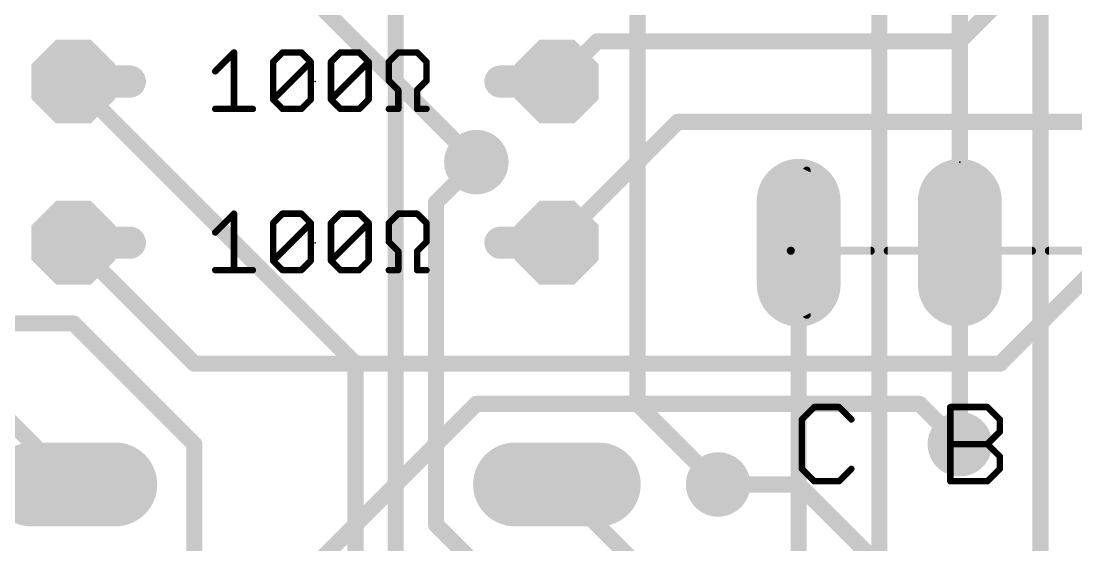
# Model space of a CAD drawing. Extents: x 0 to 1.69, y 0 to 1.95.
# Drawn here: x 0.568 to 1.222, y 0.713 to 1.038 of the extents above; entities that cross this region are included whole.
import ezdxf

# ---------------------------------------------------------------- set-up
doc = ezdxf.new("R2010")
doc.units = 0
for name, color, linetype in [('1', 22, 'CONTINUOUS'), ('16', 175, 'CONTINUOUS'), ('17', 82, 'CONTINUOUS'), ('18', 82, 'CONTINUOUS'), ('23', 7, 'CONTINUOUS'), ('27', 253, 'CONTINUOUS'), ('51', 253, 'CONTINUOUS')]:
    doc.layers.add(name, color=color, linetype=linetype)

# ---------------------------------------------------------------- blocks, each defined once
blk = doc.blocks.new('LONGP100')
at = {"const_width": 1}
blk.add_lwpolyline([(-0.5, 0), (0.5, 0)], dxfattribs=at)
at = {"const_width": 0.5}
for points in [[(-0.5, 0.25, 1), (-0.5, -0.25)], [(0.5, -0.25, 1), (0.5, 0.25)]]:
    blk.add_lwpolyline(points, format="xyb", dxfattribs=at)
blk = doc.blocks.new('OCTAGONP')
at = {"const_width": 0.5}
blk.add_lwpolyline([(-0.25, -0.103553), (-0.25, 0.103553), (-0.103553, 0.25), (0.103553, 0.25), (0.25, 0.103553), (0.25, -0.103553), (0.103553, -0.25), (-0.103553, -0.25), (-0.25, -0.103553), (-0.25, 0.103553)], dxfattribs=at)
blk = doc.blocks.new('ROUNDV')
at = {"const_width": 0.5}
blk.add_lwpolyline([(0, -0.25, 1), (0, 0.25, 1), (0, -0.25)], format="xyb", dxfattribs=at)

msp = doc.modelspace()

# ---------------------------------------------------------------- linework, layer by layer
at = {"layer": '1', "const_width": 0.01}
for points in [[(0.85, 0.95), (0.65, 1.15)], [(1.275, 1.15), (1.15, 1.025)], [(0.925, 1.025), (0.9, 1)], [(1.15, 1.025), (0.925, 1.025)], [(0.975, 0.975), (0.9, 0.9)], [(1.325, 0.975), (0.975, 0.975)], [(0.45, 0.9), (0.6, 0.75)], [(0.675, 0.825), (0.6, 0.9)], [(1.25, 0.9), (1.175, 0.825)], [(1.175, 0.825), (0.675, 0.825)], [(0.85, 0.8), (0.65, 0.6)], [(1.125, 0.8), (0.85, 0.8)], [(1.15, 0.775), (1.125, 0.8)], [(1, 0.75), (1.05, 0.75)], [(1.05, 0.75), (1.15, 0.65)]]:
    msp.add_lwpolyline(points, dxfattribs=at)
at = {"layer": '1', "const_width": 0.005}
for points in [[(0.925, 1.0275, 1), (0.925, 1.0225)], [(0.926768, 1.023232, 1), (0.923232, 1.026768)], [(1.148232, 1.026768, 1), (1.151768, 1.023232)], [(1.15, 1.0225, 1), (1.15, 1.0275)], [(0.898232, 1.001768, 1), (0.901768, 0.998232)], [(0.975, 0.9775, 1), (0.975, 0.9725)], [(0.976768, 0.973232, 1), (0.973232, 0.976768)], [(0.848232, 0.948232, 1), (0.851768, 0.951768)], [(0.601768, 0.901768, 1), (0.598232, 0.898232)], [(0.898232, 0.901768, 1), (0.901768, 0.898232)], [(0.675, 0.8275, 1), (0.675, 0.8225)], [(0.673232, 0.823232, 1), (0.676768, 0.826768)], [(1.173232, 0.826768, 1), (1.176768, 0.823232)], [(1.175, 0.8225, 1), (1.175, 0.8275)], [(0.85, 0.8025, 1), (0.85, 0.7975)], [(0.851768, 0.798232, 1), (0.848232, 0.801768)], [(1.126768, 0.801768, 1), (1.123232, 0.798232)], [(1.125, 0.7975, 1), (1.125, 0.8025)], [(1.148232, 0.773232, 1), (1.151768, 0.776768)], [(0.598232, 0.748232, 1), (0.601768, 0.751768)], [(1, 0.7525, 1), (1, 0.7475)], [(1.051768, 0.751768, 1), (1.048232, 0.748232)], [(1.05, 0.7475, 1), (1.05, 0.7525)]]:
    msp.add_lwpolyline(points, format="xyb", dxfattribs=at)
at = {"layer": '16', "const_width": 0.01}
for points in [[(0.8, 0.65), (0.8, 1.5)], [(1.1, 1.5), (1.1, 0.475)], [(1.15, 0.9), (1.15, 1.35)], [(1.2, 1.35), (1.2, 0.45)], [(0.95, 1.25), (0.95, 0.8)], [(0.775, 0.825), (0.6, 1)], [(0.825, 0.925), (0.85, 0.95)], [(0.825, 0.725), (0.825, 0.925)], [(1.05, 0.9), (1.05, 0.65)], [(1.15, 0.9), (1.15, 0.775)], [(0.55, 0.85), (0.6, 0.85)], [(0.6, 0.85), (0.675, 0.775)], [(0.775, 0.625), (0.775, 0.825)], [(0.95, 0.8), (1, 0.75)], [(0.675, 0.775), (0.675, 0.075)], [(0.975, 0.675), (0.9, 0.75)], [(0.9, 0.65), (0.825, 0.725)]]:
    msp.add_lwpolyline(points, dxfattribs=at)
at = {"layer": '16', "const_width": 0.005}
for points in [[(0.601768, 1.001768, 1), (0.598232, 0.998232)], [(0.851768, 0.948232, 1), (0.848232, 0.951768)], [(0.8275, 0.925, 1), (0.8225, 0.925)], [(0.823232, 0.926768, 1), (0.826768, 0.923232)], [(1.0525, 0.9, 1), (1.0475, 0.9)], [(1.1525, 0.9, 1), (1.1475, 0.9)], [(1.1475, 0.9, 1), (1.1525, 0.9)], [(0.601768, 0.851768, 1), (0.598232, 0.848232)], [(0.6, 0.8475, 1), (0.6, 0.8525)], [(0.7775, 0.825, 1), (0.7725, 0.825)], [(0.773232, 0.823232, 1), (0.776768, 0.826768)], [(0.951768, 0.801768, 1), (0.948232, 0.798232)], [(0.9475, 0.8, 1), (0.9525, 0.8)], [(0.6775, 0.775, 1), (0.6725, 0.775)], [(0.673232, 0.773232, 1), (0.676768, 0.776768)], [(1.1475, 0.775, 1), (1.1525, 0.775)], [(0.901768, 0.751768, 1), (0.898232, 0.748232)], [(0.998232, 0.748232, 1), (1.001768, 0.751768)], [(0.826768, 0.726768, 1), (0.823232, 0.723232)], [(0.8225, 0.725, 1), (0.8275, 0.725)]]:
    msp.add_lwpolyline(points, format="xyb", dxfattribs=at)
at = {"layer": '23'}
for p in [(0.75, 1), (1.15, 0.95), (0.75, 0.9)]:
    msp.add_point(p, dxfattribs=at)
at = {"layer": '27', "const_width": 0.004}
for points in [[(0.688, 1.006353), (0.699677, 1.01803)], [(0.699677, 1.01803), (0.699677, 0.983)], [(0.723911, 1.012192), (0.729749, 1.01803)], [(0.729749, 1.01803), (0.741426, 1.01803)], [(0.741426, 1.01803), (0.747264, 1.012192)], [(0.759821, 1.012192), (0.76566, 1.01803)], [(0.76566, 1.01803), (0.777336, 1.01803)], [(0.777336, 1.01803), (0.783175, 1.012192)], [(0.795732, 1.012192), (0.80157, 1.01803)], [(0.80157, 1.01803), (0.813247, 1.01803)], [(0.813247, 1.01803), (0.819085, 1.012192)], [(0.723911, 0.988838), (0.723911, 1.012192)], [(0.723911, 0.988838), (0.747264, 1.012192)], [(0.747264, 1.012192), (0.747264, 0.988838)], [(0.759821, 0.988838), (0.759821, 1.012192)], [(0.759821, 0.988838), (0.783175, 1.012192)], [(0.783175, 1.012192), (0.783175, 0.988838)], [(0.795732, 1.000515), (0.795732, 1.012192)], [(0.819085, 1.012192), (0.819085, 1.000515)], [(0.80157, 0.994677), (0.795732, 1.000515)], [(0.819085, 1.000515), (0.813247, 0.994677)], [(0.80157, 0.983), (0.80157, 0.994677)], [(0.813247, 0.994677), (0.813247, 0.983)], [(0.729749, 0.983), (0.723911, 0.988838)], [(0.747264, 0.988838), (0.741426, 0.983)], [(0.76566, 0.983), (0.759821, 0.988838)], [(0.783175, 0.988838), (0.777336, 0.983)], [(0.688, 0.983), (0.711353, 0.983)], [(0.741426, 0.983), (0.729749, 0.983)], [(0.777336, 0.983), (0.76566, 0.983)], [(0.795732, 0.983), (0.80157, 0.983)], [(0.813247, 0.983), (0.819085, 0.983)], [(0.688, 0.906353), (0.699677, 0.91803)], [(0.699677, 0.91803), (0.699677, 0.883)], [(0.723911, 0.912192), (0.729749, 0.91803)], [(0.729749, 0.91803), (0.741426, 0.91803)], [(0.741426, 0.91803), (0.747264, 0.912192)], [(0.759821, 0.912192), (0.76566, 0.91803)], [(0.76566, 0.91803), (0.777336, 0.91803)], [(0.777336, 0.91803), (0.783175, 0.912192)], [(0.795732, 0.912192), (0.80157, 0.91803)], [(0.80157, 0.91803), (0.813247, 0.91803)], [(0.813247, 0.91803), (0.819085, 0.912192)], [(0.723911, 0.888838), (0.723911, 0.912192)], [(0.723911, 0.888838), (0.747264, 0.912192)], [(0.747264, 0.912192), (0.747264, 0.888838)], [(0.759821, 0.888838), (0.759821, 0.912192)], [(0.759821, 0.888838), (0.783175, 0.912192)], [(0.783175, 0.912192), (0.783175, 0.888838)], [(0.795732, 0.900515), (0.795732, 0.912192)], [(0.819085, 0.912192), (0.819085, 0.900515)], [(0.80157, 0.894677), (0.795732, 0.900515)], [(0.80157, 0.883), (0.80157, 0.894677)], [(0.819085, 0.900515), (0.813247, 0.894677)], [(0.813247, 0.894677), (0.813247, 0.883)], [(0.729749, 0.883), (0.723911, 0.888838)], [(0.747264, 0.888838), (0.741426, 0.883)], [(0.76566, 0.883), (0.759821, 0.888838)], [(0.783175, 0.888838), (0.777336, 0.883)], [(0.688, 0.883), (0.711353, 0.883)], [(0.741426, 0.883), (0.729749, 0.883)], [(0.777336, 0.883), (0.76566, 0.883)], [(0.795732, 0.883), (0.80157, 0.883)], [(0.813247, 0.883), (0.819085, 0.883)], [(1.059673, 0.798039), (1.052, 0.790366)], [(1.07502, 0.798039), (1.059673, 0.798039)], [(1.082693, 0.790366), (1.07502, 0.798039)], [(1.144078, 0.752), (1.144078, 0.798039)], [(1.144078, 0.798039), (1.167098, 0.798039)], [(1.167098, 0.798039), (1.174771, 0.790366)], [(1.052, 0.790366), (1.052, 0.759673)], [(1.174771, 0.790366), (1.174771, 0.782693)], [(1.174771, 0.782693), (1.167098, 0.77502)], [(1.144078, 0.77502), (1.167098, 0.77502)], [(1.167098, 0.77502), (1.174771, 0.767346)], [(1.174771, 0.767346), (1.174771, 0.759673)], [(1.052, 0.759673), (1.059673, 0.752)], [(1.07502, 0.752), (1.082693, 0.759673)], [(1.174771, 0.759673), (1.167098, 0.752)], [(1.059673, 0.752), (1.07502, 0.752)], [(1.167098, 0.752), (1.144078, 0.752)]]:
    msp.add_lwpolyline(points, dxfattribs=at)
at = {"layer": '27', "const_width": 0.002}
for points in [[(0.700677, 1.01803, 1), (0.698677, 1.01803)], [(0.700384, 1.017323, 1), (0.698969, 1.018737)], [(0.729749, 1.01903, 1), (0.729749, 1.01703)], [(0.730456, 1.017323, 1), (0.729042, 1.018737)], [(0.742133, 1.018737, 1), (0.740718, 1.017323)], [(0.741426, 1.01703, 1), (0.741426, 1.01903)], [(0.76566, 1.01903, 1), (0.76566, 1.01703)], [(0.766367, 1.017323, 1), (0.764952, 1.018737)], [(0.778043, 1.018737, 1), (0.776629, 1.017323)], [(0.777336, 1.01703, 1), (0.777336, 1.01903)], [(0.80157, 1.01903, 1), (0.80157, 1.01703)], [(0.802277, 1.017323, 1), (0.800863, 1.018737)], [(0.813954, 1.018737, 1), (0.81254, 1.017323)], [(0.813247, 1.01703, 1), (0.813247, 1.01903)], [(0.687293, 1.00706, 1), (0.688707, 1.005646)], [(0.724911, 1.012192, 1), (0.722911, 1.012192)], [(0.723204, 1.012899, 1), (0.724618, 1.011484)], [(0.748264, 1.012192, 1), (0.746264, 1.012192)], [(0.747971, 1.011484, 1), (0.746557, 1.012899)], [(0.746557, 1.011484, 1), (0.747971, 1.012899)], [(0.760821, 1.012192, 1), (0.758821, 1.012192)], [(0.759114, 1.012899, 1), (0.760528, 1.011484)], [(0.784175, 1.012192, 1), (0.782175, 1.012192)], [(0.783882, 1.011484, 1), (0.782467, 1.012899)], [(0.782467, 1.011484, 1), (0.783882, 1.012899)], [(0.796732, 1.012192, 1), (0.794732, 1.012192)], [(0.795025, 1.012899, 1), (0.796439, 1.011484)], [(0.820085, 1.012192, 1), (0.818085, 1.012192)], [(0.818378, 1.011484, 1), (0.819792, 1.012899)], [(0.796439, 1.001222, 1), (0.795025, 0.999808)], [(0.794732, 1.000515, 1), (0.796732, 1.000515)], [(0.818085, 1.000515, 1), (0.820085, 1.000515)], [(0.819792, 0.999808, 1), (0.818378, 1.001222)], [(0.80257, 0.994677, 1), (0.80057, 0.994677)], [(0.800863, 0.993969, 1), (0.802277, 0.995384)], [(0.814247, 0.994677, 1), (0.812247, 0.994677)], [(0.81254, 0.995384, 1), (0.813954, 0.993969)], [(0.724618, 0.989545, 1), (0.723204, 0.988131)], [(0.723204, 0.989545, 1), (0.724618, 0.988131)], [(0.722911, 0.988838, 1), (0.724911, 0.988838)], [(0.746264, 0.988838, 1), (0.748264, 0.988838)], [(0.747971, 0.988131, 1), (0.746557, 0.989545)], [(0.760528, 0.989545, 1), (0.759114, 0.988131)], [(0.759114, 0.989545, 1), (0.760528, 0.988131)], [(0.758821, 0.988838, 1), (0.760821, 0.988838)], [(0.782175, 0.988838, 1), (0.784175, 0.988838)], [(0.783882, 0.988131, 1), (0.782467, 0.989545)], [(0.688, 0.984, 1), (0.688, 0.982)], [(0.698677, 0.983, 1), (0.700677, 0.983)], [(0.711353, 0.982, 1), (0.711353, 0.984)], [(0.729749, 0.984, 1), (0.729749, 0.982)], [(0.729042, 0.982293, 1), (0.730456, 0.983707)], [(0.740718, 0.983707, 1), (0.742133, 0.982293)], [(0.741426, 0.982, 1), (0.741426, 0.984)], [(0.76566, 0.984, 1), (0.76566, 0.982)], [(0.764952, 0.982293, 1), (0.766367, 0.983707)], [(0.776629, 0.983707, 1), (0.778043, 0.982293)], [(0.777336, 0.982, 1), (0.777336, 0.984)], [(0.795732, 0.984, 1), (0.795732, 0.982)], [(0.80057, 0.983, 1), (0.80257, 0.983)], [(0.80157, 0.982, 1), (0.80157, 0.984)], [(0.813247, 0.984, 1), (0.813247, 0.982)], [(0.812247, 0.983, 1), (0.814247, 0.983)], [(0.819085, 0.982, 1), (0.819085, 0.984)], [(0.700677, 0.91803, 1), (0.698677, 0.91803)], [(0.700384, 0.917323, 1), (0.698969, 0.918737)], [(0.729749, 0.91903, 1), (0.729749, 0.91703)], [(0.730456, 0.917323, 1), (0.729042, 0.918737)], [(0.742133, 0.918737, 1), (0.740718, 0.917323)], [(0.741426, 0.91703, 1), (0.741426, 0.91903)], [(0.76566, 0.91903, 1), (0.76566, 0.91703)], [(0.766367, 0.917323, 1), (0.764952, 0.918737)], [(0.778043, 0.918737, 1), (0.776629, 0.917323)], [(0.777336, 0.91703, 1), (0.777336, 0.91903)], [(0.80157, 0.91903, 1), (0.80157, 0.91703)], [(0.802277, 0.917323, 1), (0.800863, 0.918737)], [(0.813954, 0.918737, 1), (0.81254, 0.917323)], [(0.813247, 0.91703, 1), (0.813247, 0.91903)], [(0.724911, 0.912192, 1), (0.722911, 0.912192)], [(0.723204, 0.912899, 1), (0.724618, 0.911484)], [(0.748264, 0.912192, 1), (0.746264, 0.912192)], [(0.747971, 0.911484, 1), (0.746557, 0.912899)], [(0.746557, 0.911484, 1), (0.747971, 0.912899)], [(0.760821, 0.912192, 1), (0.758821, 0.912192)], [(0.759114, 0.912899, 1), (0.760528, 0.911484)], [(0.784175, 0.912192, 1), (0.782175, 0.912192)], [(0.783882, 0.911484, 1), (0.782467, 0.912899)], [(0.782467, 0.911484, 1), (0.783882, 0.912899)], [(0.796732, 0.912192, 1), (0.794732, 0.912192)], [(0.795025, 0.912899, 1), (0.796439, 0.911484)], [(0.820085, 0.912192, 1), (0.818085, 0.912192)], [(0.818378, 0.911484, 1), (0.819792, 0.912899)], [(0.687293, 0.90706, 1), (0.688707, 0.905646)], [(0.796439, 0.901222, 1), (0.795025, 0.899808)], [(0.794732, 0.900515, 1), (0.796732, 0.900515)], [(0.80257, 0.894677, 1), (0.80057, 0.894677)], [(0.814247, 0.894677, 1), (0.812247, 0.894677)], [(0.818085, 0.900515, 1), (0.820085, 0.900515)], [(0.819792, 0.899808, 1), (0.818378, 0.901222)], [(0.724618, 0.889545, 1), (0.723204, 0.888131)], [(0.723204, 0.889545, 1), (0.724618, 0.888131)], [(0.747971, 0.888131, 1), (0.746557, 0.889545)], [(0.760528, 0.889545, 1), (0.759114, 0.888131)], [(0.759114, 0.889545, 1), (0.760528, 0.888131)], [(0.783882, 0.888131, 1), (0.782467, 0.889545)], [(0.800863, 0.893969, 1), (0.802277, 0.895384)], [(0.81254, 0.895384, 1), (0.813954, 0.893969)], [(0.688, 0.884, 1), (0.688, 0.882)], [(0.698677, 0.883, 1), (0.700677, 0.883)], [(0.711353, 0.882, 1), (0.711353, 0.884)], [(0.722911, 0.888838, 1), (0.724911, 0.888838)], [(0.729749, 0.884, 1), (0.729749, 0.882)], [(0.729042, 0.882293, 1), (0.730456, 0.883707)], [(0.740718, 0.883707, 1), (0.742133, 0.882293)], [(0.741426, 0.882, 1), (0.741426, 0.884)], [(0.746264, 0.888838, 1), (0.748264, 0.888838)], [(0.758821, 0.888838, 1), (0.760821, 0.888838)], [(0.76566, 0.884, 1), (0.76566, 0.882)], [(0.764952, 0.882293, 1), (0.766367, 0.883707)], [(0.776629, 0.883707, 1), (0.778043, 0.882293)], [(0.777336, 0.882, 1), (0.777336, 0.884)], [(0.782175, 0.888838, 1), (0.784175, 0.888838)], [(0.795732, 0.884, 1), (0.795732, 0.882)], [(0.80057, 0.883, 1), (0.80257, 0.883)], [(0.80157, 0.882, 1), (0.80157, 0.884)], [(0.813247, 0.884, 1), (0.813247, 0.882)], [(0.812247, 0.883, 1), (0.814247, 0.883)], [(0.819085, 0.882, 1), (0.819085, 0.884)], [(1.059673, 0.799039, 1), (1.059673, 0.797039)], [(1.06038, 0.797332, 1), (1.058966, 0.798746)], [(1.075727, 0.798746, 1), (1.074312, 0.797332)], [(1.07502, 0.797039, 1), (1.07502, 0.799039)], [(1.145078, 0.798039, 1), (1.143078, 0.798039)], [(1.144078, 0.799039, 1), (1.144078, 0.797039)], [(1.167805, 0.798746, 1), (1.166391, 0.797332)], [(1.167098, 0.797039, 1), (1.167098, 0.799039)], [(1.053, 0.790366, 1), (1.051, 0.790366)], [(1.051293, 0.791073, 1), (1.052707, 0.789659)], [(1.081986, 0.789659, 1), (1.0834, 0.791073)], [(1.175771, 0.790366, 1), (1.173771, 0.790366)], [(1.174064, 0.789659, 1), (1.175478, 0.791073)], [(1.173771, 0.782693, 1), (1.175771, 0.782693)], [(1.175478, 0.781986, 1), (1.174064, 0.7834)], [(1.144078, 0.77602, 1), (1.144078, 0.77402)], [(1.167805, 0.775727, 1), (1.166391, 0.774312)], [(1.166391, 0.775727, 1), (1.167805, 0.774312)], [(1.167098, 0.77402, 1), (1.167098, 0.77602)], [(1.175771, 0.767346, 1), (1.173771, 0.767346)], [(1.174064, 0.766639, 1), (1.175478, 0.768053)], [(1.052707, 0.76038, 1), (1.051293, 0.758966)], [(1.051, 0.759673, 1), (1.053, 0.759673)], [(1.0834, 0.758966, 1), (1.081986, 0.76038)], [(1.173771, 0.759673, 1), (1.175771, 0.759673)], [(1.175478, 0.758966, 1), (1.174064, 0.76038)], [(1.059673, 0.753, 1), (1.059673, 0.751)], [(1.058966, 0.751293, 1), (1.06038, 0.752707)], [(1.074312, 0.752707, 1), (1.075727, 0.751293)], [(1.07502, 0.751, 1), (1.07502, 0.753)], [(1.144078, 0.753, 1), (1.144078, 0.751)], [(1.143078, 0.752, 1), (1.145078, 0.752)], [(1.166391, 0.752707, 1), (1.167805, 0.751293)], [(1.167098, 0.751, 1), (1.167098, 0.753)]]:
    msp.add_lwpolyline(points, format="xyb", dxfattribs=at)
at = {"layer": '51'}
for points, const_width in [([(0.6, 1), (0.635, 1)], 0.02), ([(0.9, 1), (0.865, 1)], 0.02), ([(0.6, 0.9), (0.635, 0.9)], 0.02), ([(0.9, 0.9), (0.865, 0.9)], 0.02), ([(1.094724, 0.895), (1.045118, 0.895)], 0.005), ([(1.194724, 0.895), (1.105276, 0.895)], 0.005), ([(1.254882, 0.895), (1.205276, 0.895)], 0.005)]:
    msp.add_lwpolyline(points, dxfattribs=dict(at, const_width=const_width))
for points, const_width in [([(0.6, 1.005, 1), (0.6, 0.995)], 0.01), ([(0.635, 0.995, 1), (0.635, 1.005)], 0.01), ([(0.865, 1.005, 1), (0.865, 0.995)], 0.01), ([(0.9, 0.995, 1), (0.9, 1.005)], 0.01), ([(1.055, 0.94472, 0.122508), (1.045118, 0.895)], 0.005), ([(1.056131, 0.944188, 1), (1.053869, 0.945253)], 0.0025), ([(0.6, 0.905, 1), (0.6, 0.895)], 0.01), ([(0.635, 0.895, 1), (0.635, 0.905)], 0.01), ([(0.865, 0.905, 1), (0.865, 0.895)], 0.01), ([(0.9, 0.895, 1), (0.9, 0.905)], 0.01), ([(1.045118, 0.895, 0.098398), (1.055, 0.85528)], 0.005), ([(1.045118, 0.89625, 1), (1.045118, 0.89375)], 0.0025), ([(1.046367, 0.89506, 1), (1.04387, 0.89494)], 0.0025), ([(1.094724, 0.89375, 1), (1.094724, 0.89625)], 0.0025), ([(1.105276, 0.89625, 1), (1.105276, 0.89375)], 0.0025), ([(1.194724, 0.89375, 1), (1.194724, 0.89625)], 0.0025), ([(1.205276, 0.89625, 1), (1.205276, 0.89375)], 0.0025), ([(1.04387, 0.894941, 1), (1.046367, 0.895059)], 0.0025), ([(1.053869, 0.854747, 1), (1.056131, 0.855812)], 0.0025)]:
    msp.add_lwpolyline(points, format="xyb", dxfattribs=dict(at, const_width=const_width))

# ---------------------------------------------------------------- block references
at = {"layer": '17', "xscale": 0.052, "yscale": 0.052}
for name, p in [('OCTAGONP', (0.6, 1)), ('OCTAGONP', (0.6, 1)), ('OCTAGONP', (0.9, 1)), ('OCTAGONP', (0.9, 1)), ('OCTAGONP', (0.6, 0.9)), ('OCTAGONP', (0.6, 0.9)), ('OCTAGONP', (0.9, 0.9)), ('OCTAGONP', (0.9, 0.9)), ('LONGP100', (0.6, 0.75)), ('LONGP100', (0.6, 0.75)), ('LONGP100', (0.9, 0.75)), ('LONGP100', (0.9, 0.75))]:
    msp.add_blockref(name, p, dxfattribs=at)
at = {"layer": '17', "xscale": 0.052, "yscale": 0.052, "rotation": 90}
for p in [(1.05, 0.9), (1.05, 0.9), (1.15, 0.9), (1.15, 0.9)]:
    msp.add_blockref('LONGP100', p, dxfattribs=at)
at = {"layer": '18', "xscale": 0.04, "yscale": 0.04}
for p in [(0.85, 0.95), (0.85, 0.95), (1.15, 0.775), (1.15, 0.775), (1, 0.75), (1, 0.75)]:
    msp.add_blockref('ROUNDV', p, dxfattribs=at)

doc.saveas('drawing.dxf')
